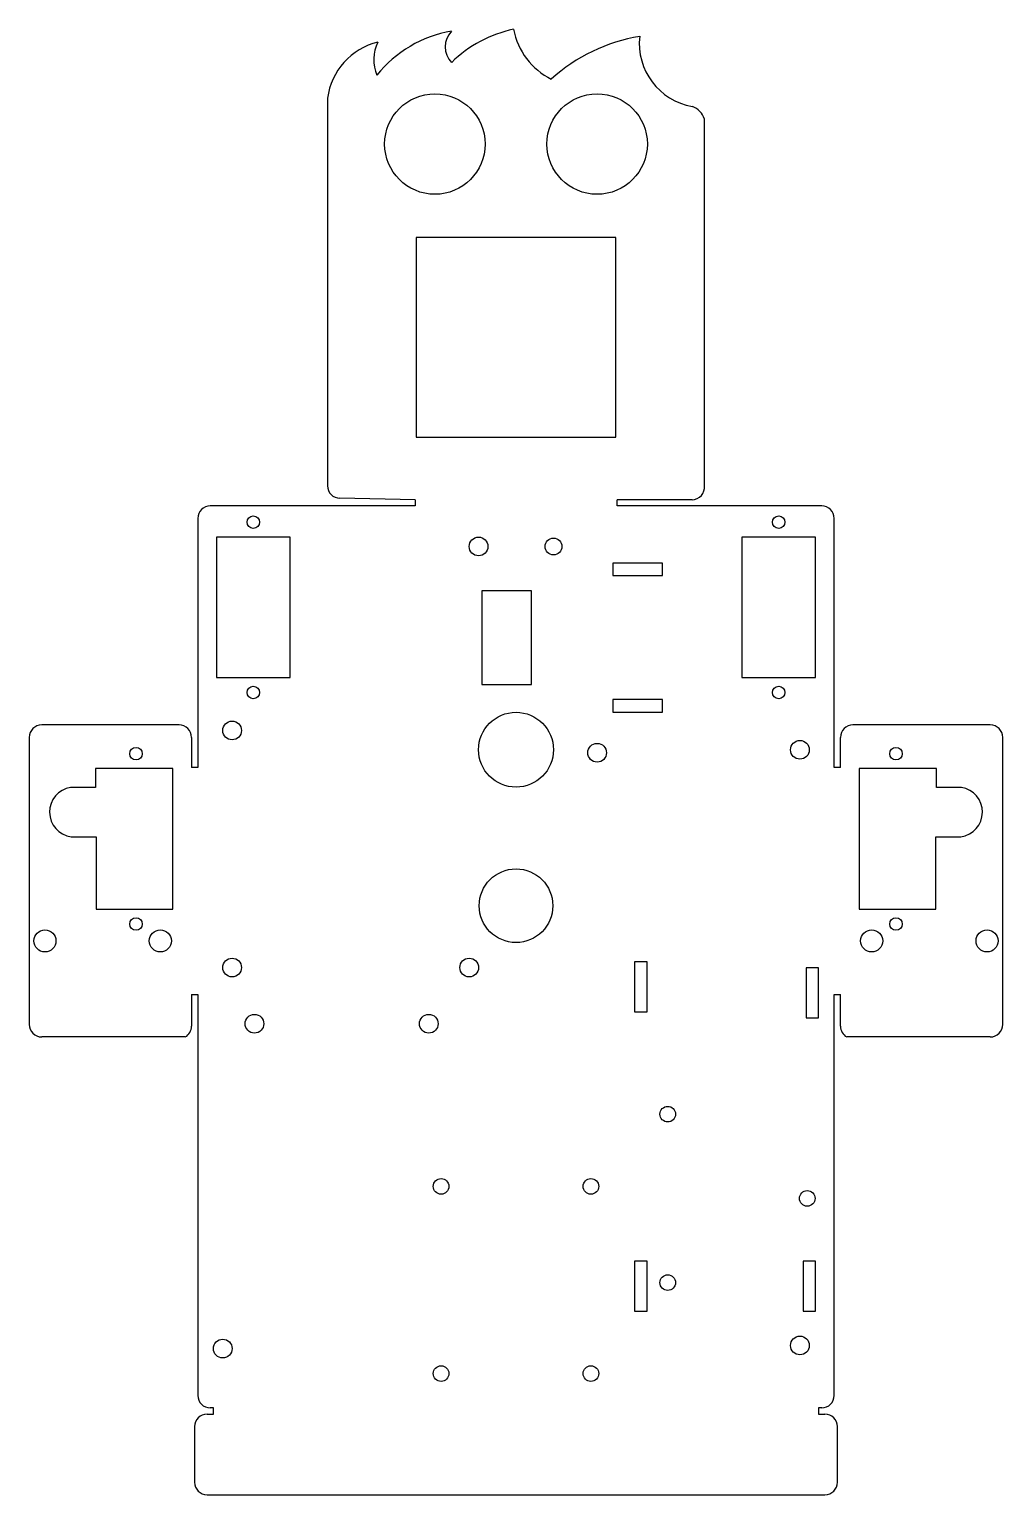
# Model space of a CAD drawing. Header units: millimetres. Extents: x -20 to 136, y -193 to 41.
import ezdxf

# ---------------------------------------------------------------- set-up
doc = ezdxf.new("R2010")
doc.units = ezdxf.units.MM
doc.layers.get('0').update_dxf_attribs({"true_color": 0xffffff})

msp = doc.modelspace()

# ---------------------------------------------------------------- linework, layer by layer
at = {"color": 7, "linetype": 'Continuous', "lineweight": 25, "true_color": 0xffffff}
for p, q in [((28, 30.43), (28, -31.68)), ((88.4, -31.68), (88.4, 27.1)), ((74.2, 8.09), (42.2, 8.09)), ((42.2, 8.09), (42.2, -23.91)), ((74.2, -23.91), (74.2, 8.09)), ((42.2, -23.91), (74.2, -23.91)), ((42.06, -34.91), (9.2, -34.91)), ((42.06, -33.91), (29.96, -33.68)), ((42.06, -33.91), (42.06, -34.91)), ((86.41, -33.91), (74.4, -33.91)), ((74.4, -34.91), (74.4, -33.91)), ((107.2, -34.91), (74.4, -34.91)), ((7.2, -36.91), (7.2, -76.81)), ((109.2, -76.81), (109.2, -36.91)), ((22, -39.91), (10.2, -39.91)), ((10.2, -39.91), (10.2, -62.41)), ((22, -62.41), (22, -39.91)), ((94.4, -39.91), (94.4, -62.41)), ((106.2, -39.91), (94.4, -39.91)), ((106.2, -62.41), (106.2, -39.91)), ((81.7, -44.07), (73.7, -44.07)), ((73.7, -44.07), (73.7, -46.07)), ((81.7, -46.07), (81.7, -44.07)), ((73.7, -46.07), (81.7, -46.07)), ((52.7, -48.51), (52.7, -63.51)), ((60.7, -48.51), (52.7, -48.51)), ((60.7, -63.51), (60.7, -48.51)), ((10.2, -62.41), (22, -62.41)), ((94.4, -62.41), (106.2, -62.41)), ((52.7, -63.51), (60.7, -63.51)), ((81.7, -65.95), (73.7, -65.95)), ((73.7, -65.95), (73.7, -67.95)), ((73.7, -67.95), (81.7, -67.95)), ((81.7, -67.95), (81.7, -65.95)), ((4.2, -70.02), (-17.8, -70.02)), ((134.2, -70.02), (112.2, -70.02)), ((-19.8, -72.02), (-19.8, -118.02)), ((6.2, -72.02), (6.2, -76.81)), ((110.2, -76.81), (110.2, -72.02)), ((136.2, -118.02), (136.2, -72.02)), ((3.2, -77.02), (-9.19, -77.02)), ((-9.19, -77.02), (-9.19, -80.02)), ((3.2, -99.52), (3.2, -77.02)), ((7.2, -76.81), (6.2, -76.81)), ((110.2, -76.81), (109.2, -76.81)), ((125.59, -77.02), (113.2, -77.02)), ((113.2, -77.02), (113.2, -99.52)), ((125.59, -80.02), (125.59, -77.02)), ((-9.19, -80.02), (-13.19, -80.02)), ((129.59, -80.02), (125.59, -80.02)), ((-13.1, -87.93), (-9.1, -87.93)), ((-9.1, -87.93), (-9.1, -99.52)), ((125.5, -99.52), (125.5, -87.93)), ((125.5, -87.93), (129.5, -87.93)), ((-9.1, -99.52), (3.2, -99.52)), ((113.2, -99.52), (125.5, -99.52)), ((79.2, -107.97), (77.2, -107.97)), ((77.2, -107.97), (77.2, -115.97)), ((79.2, -115.97), (79.2, -107.97)), ((106.7, -108.97), (104.7, -108.97)), ((104.7, -108.97), (104.7, -116.97)), ((106.7, -116.97), (106.7, -108.97)), ((6.2, -113.23), (7.2, -113.23)), ((6.2, -113.23), (6.2, -118.29)), ((7.2, -113.23), (7.2, -177.47)), ((109.2, -113.23), (110.2, -113.23)), ((109.2, -177.47), (109.2, -113.23)), ((110.2, -118.29), (110.2, -113.23)), ((77.2, -115.97), (79.2, -115.97)), ((104.7, -116.97), (106.7, -116.97)), ((5.2, -120.02), (-17.8, -120.02)), ((134.2, -120.02), (111.2, -120.02)), ((79.2, -155.97), (77.2, -155.97)), ((77.2, -155.97), (77.2, -163.97)), ((79.2, -163.97), (79.2, -155.97)), ((106.2, -155.97), (104.2, -155.97)), ((104.2, -155.97), (104.2, -163.97)), ((106.2, -163.97), (106.2, -155.97)), ((77.2, -163.97), (79.2, -163.97)), ((104.2, -163.97), (106.2, -163.97)), ((8.7, -180.47), (9.7, -180.47)), ((9.7, -179.47), (9.2, -179.47)), ((9.7, -180.47), (9.7, -179.47)), ((107.2, -179.47), (106.7, -179.47)), ((106.7, -179.47), (106.7, -180.47)), ((106.7, -180.47), (107.7, -180.47)), ((6.7, -182.47), (6.7, -191.39)), ((109.7, -191.39), (109.7, -182.47)), ((8.7, -193.39), (107.7, -193.39))]:
    msp.add_line(p, q, dxfattribs=at)
for centre, radius in [((45.2, 23.09), 8.05), ((71.2, 23.09), 8.05), ((16.1, -37.51), 1), ((100.3, -37.51), 1), ((52.2, -41.41), 1.5), ((64.2, -41.41), 1.35), ((16.1, -64.81), 1), ((100.3, -64.81), 1), ((58.2, -73.99), 6), ((12.7, -70.9), 1.5), ((103.7, -74), 1.5), ((-2.7, -74.62), 1), ((71.2, -74.47), 1.5), ((119.1, -74.62), 1), ((58.2, -98.99), 5.9), ((-2.7, -101.92), 1), ((119.1, -101.92), 1), ((-17.3, -104.62), 1.77), ((1.2, -104.62), 1.77), ((115.2, -104.62), 1.77), ((133.7, -104.62), 1.77), ((12.7, -108.9), 1.5), ((50.7, -108.9), 1.5), ((16.28, -117.9), 1.5), ((44.22, -117.9), 1.5), ((82.52, -132.4), 1.25), ((46.2, -143.97), 1.25), ((70.2, -143.97), 1.25), ((104.87, -145.9), 1.25), ((82.52, -159.4), 1.25), ((11.2, -169.97), 1.5), ((103.7, -169.47), 1.5), ((46.2, -173.97), 1.25), ((70.2, -173.97), 1.25)]:
    msp.add_circle(centre, radius, dxfattribs=at)
for centre, radius, start, end in [((51.06, 22.08), 19.35, 99.4831, 141.5581), ((50.38, 38.68), 3.54, 135.2642, 225.2642), ((61.81, 22.09), 19.8, 101.6323, 134.6592), ((68.81, 43.53), 11.18, 190.569, 243.6991), ((82.6, 12.8), 27.93, 99.4328, 132.1556), ((88.27, 39.24), 10.31, 173.7925, 259.9142), ((38.56, 29.09), 10.64, 103.6188, 172.7585), ((41.93, 36.61), 6.52, 154.314, 202.5216), ((85.52, 26.24), 3, 16.5084, 71.6178), ((30, -31.68), 2, 180, 268.9188), ((86.41, -31.91), 2, 270, 6.5018), ((9.2, -36.91), 2, 90, 180), ((107.2, -36.91), 2, 0, 90), ((-17.8, -72.02), 2, 90, 180), ((4.2, -72.02), 2, 0, 90), ((112.2, -72.02), 2, 90, 180), ((134.2, -72.02), 2, 0, 90), ((-12.55, -83.97), 4, 99.1908, 262.0968), ((128.95, -83.97), 4, 277.9032, 80.8092), ((-17.8, -118.02), 2, 180, 270), ((4.2, -118.29), 2, 300, 0), ((112.2, -118.29), 2, 180, 240), ((134.2, -118.02), 2, 270, 0), ((9.2, -177.47), 2, 180, 270), ((107.2, -177.47), 2, 270, 0), ((8.7, -182.47), 2, 90, 180), ((107.7, -182.47), 2, 0, 90), ((8.7, -191.39), 2, 180, 270), ((107.7, -191.39), 2, 270, 0)]:
    msp.add_arc(centre, radius, start, end, dxfattribs=at)

doc.saveas('drawing.dxf')
